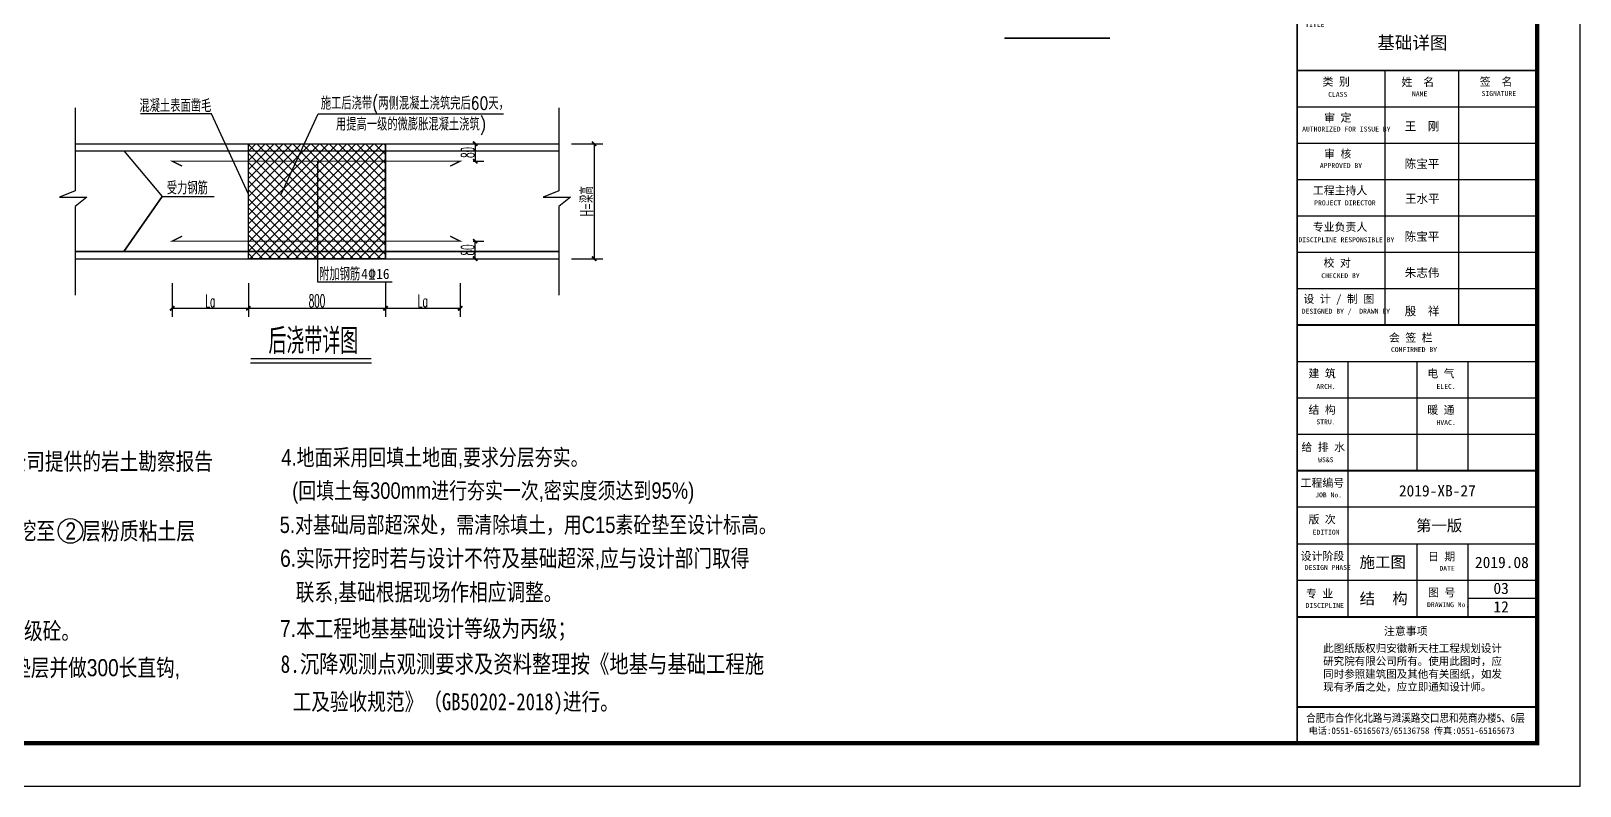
# Model space of a CAD drawing. Extents: x 37237700 to 37865026, y 138877 to 347670.
# Drawn here: x 37284087 to 37356500, y 138877 to 174165 of the extents above; entities that cross this region are included whole.
import ezdxf
from ezdxf.enums import TextEntityAlignment as Align

# ---------------------------------------------------------------- set-up
doc = ezdxf.new("R2010")
doc.units = 0
doc.header["$LTSCALE"] = 1000
doc.header["$MEASUREMENT"] = 0
doc.linetypes.add('30', pattern=[0])
doc.layers.get('0').update_dxf_attribs({"linetype": 'CONTINUOUS'})
doc.layers.get('DEFPOINTS').update_dxf_attribs({"linetype": 'CONTINUOUS'})
for name, color, linetype in [('46', 7, 'CONTINUOUS'), ('CYAN', 4, 'CONTINUOUS'), ('DIM', 3, 'CONTINUOUS'), ('killer_tk3.0000', 1, 'CONTINUOUS'), ('PUB_HZ', 7, 'CONTINUOUS'), ('PUB_TAB', 7, 'CONTINUOUS'), ('PUB_TEXT', 7, 'CONTINUOUS'), ('PUB_TITLE', 4, 'CONTINUOUS'), ('钢筋标注', 253, 'CONTINUOUS')]:
    doc.layers.add(name, color=color, linetype=linetype)
doc.styles.add('-ARIAL', font='arial.ttf', dxfattribs={"width": 0.8})
doc.styles.add('-宋体', font='', dxfattribs={"width": 0.8})
doc.styles.add('-黑体', font='simhei.ttf')
doc.styles.add('7MMCN', font='simplex.shx', dxfattribs={"width": 0.7, "height": 1680, "bigfont": 'hztxt.shx'})
doc.styles.add('ROMANS', font='simplex.shx', dxfattribs={"width": 0.5, "bigfont": 'fjktxt.shx'})
doc.styles.add('STYLE-黑体', font='simhei.ttf')
doc.styles.add('TQ', font='')
doc.styles.get('-宋体').set_extended_font_data('SimSun')
doc.styles.get('TQ').set_extended_font_data('SimSun')
doc.dimstyles.new('100$0', dxfattribs={"dimscale": 0.5, "dimtxt": 600, "dimasz": 200, "dimexe": 400, "dimexo": 600, "dimgap": 50, "dimtad": 1, "dimdec": 0, "dimdsep": 46, "dimtxsty": 'ROMANS', "dimblk": 'ARCHTICK', "dimcen": 0, "dimclrd": 3, "dimclre": 3, "dimclrt": 2, "dimadec": 0, "dimazin": 0, "dimtfac": 0.7, "dimtdec": 0, "dimtmove": 2, "dimatfit": 3, "dimldrblk": 'ARCHTICK', "dimfxl": 1, "dimtolj": 1, "dimtzin": 0, "dimarcsym": 0})

# ---------------------------------------------------------------- blocks, each defined once
blk = doc.blocks.new('_ArchTick')
at = {"color": 0, "linetype": 'ByBlock', "const_width": 0.4}
blk.add_lwpolyline([(-0.5, -0.5), (0.5, 0.5)], dxfattribs=at)
blk = doc.blocks.new('*D13')
at = {"layer": 'DEFPOINTS', "color": 0, "linetype": '30', "ltscale": 0.02}
for p in [(7292722, 6081813, 0), (7292722, 6079126, 0), (7293548, 6079126, 0)]:
    blk.add_point(p, dxfattribs=at)
at = {"layer": 'killer_tk3.0000', "color": 3, "linetype": '30', "lineweight": -2, "ltscale": 0.02}
for p, q in [((7293022, 6081813, 0), (7293748, 6081813, 0)), ((7293548, 6081813, 0), (7293548, 6079126, 0)), ((7293022, 6079126, 0), (7293748, 6079126, 0))]:
    blk.add_line(p, q, dxfattribs=at)
at = {"layer": 'killer_tk3.0000', "color": 3, "linetype": '30', "lineweight": -2, "ltscale": 0.02, "xscale": 100, "yscale": 100, "zscale": 100}
for p, rotation in [((7293548, 6081813, 0), 90), ((7293548, 6079126, 0), 270)]:
    blk.add_blockref('_ArchTick', p, dxfattribs=dict(at, rotation=rotation))
at = {"layer": 'killer_tk3.0000', "color": 2, "linetype": '30', "ltscale": 0.02, "insert": (7293373, 6080470, 0), "char_height": 300, "attachment_point": 5, "rotation": 90, "style": 'ROMANS'}
blk.add_mtext('\\A1;H=梁高', dxfattribs=at)
blk = doc.blocks.new('*D14')
at = {"layer": 'DEFPOINTS', "color": 0, "linetype": '30', "ltscale": 0.02}
for p in [(7290375, 6081813, 0), (7290417, 6081404, 0), (7290768, 6081404, 0)]:
    blk.add_point(p, dxfattribs=at)
at = {"layer": 'killer_tk3.0000', "color": 3, "linetype": '30', "lineweight": -2, "ltscale": 0.02}
for p, q in [((7290675, 6081813, 0), (7290968, 6081813, 0)), ((7290768, 6081813, 0), (7290768, 6081404, 0)), ((7290717, 6081404, 0), (7290968, 6081404, 0))]:
    blk.add_line(p, q, dxfattribs=at)
at = {"layer": 'killer_tk3.0000', "color": 3, "linetype": '30', "lineweight": -2, "ltscale": 0.02, "xscale": 100, "yscale": 100, "zscale": 100}
for p, rotation in [((7290768, 6081813, 0), 90), ((7290768, 6081404, 0), 270)]:
    blk.add_blockref('_ArchTick', p, dxfattribs=dict(at, rotation=rotation))
at = {"layer": 'killer_tk3.0000', "color": 2, "linetype": '30', "ltscale": 0.02, "insert": (7290593, 6081609, 0), "char_height": 300, "attachment_point": 5, "rotation": 90, "style": 'ROMANS'}
blk.add_mtext('\\A1;80', dxfattribs=at)
blk = doc.blocks.new('*D12')
at = {"layer": 'DEFPOINTS', "color": 0, "linetype": '30', "ltscale": 0.02}
for p in [(7290417, 6079535, 0), (7290768, 6079535, 0), (7290375, 6079126, 0)]:
    blk.add_point(p, dxfattribs=at)
at = {"layer": 'killer_tk3.0000', "color": 3, "linetype": '30', "lineweight": -2, "ltscale": 0.02}
for p, q in [((7290717, 6079535, 0), (7290968, 6079535, 0)), ((7290768, 6079126, 0), (7290768, 6079535, 0)), ((7290675, 6079126, 0), (7290968, 6079126, 0))]:
    blk.add_line(p, q, dxfattribs=at)
at = {"layer": 'killer_tk3.0000', "color": 3, "linetype": '30', "lineweight": -2, "ltscale": 0.02, "xscale": 100, "yscale": 100, "zscale": 100}
for p, rotation in [((7290768, 6079535, 0), 90), ((7290768, 6079126, 0), 270)]:
    blk.add_blockref('_ArchTick', p, dxfattribs=dict(at, rotation=rotation))
at = {"layer": 'killer_tk3.0000', "color": 2, "linetype": '30', "ltscale": 0.02, "insert": (7290593, 6079330, 0), "char_height": 300, "attachment_point": 5, "rotation": 90, "style": 'ROMANS'}
blk.add_mtext('\\A1;80', dxfattribs=at)
blk = doc.blocks.new('*D9')
at = {"layer": 'DEFPOINTS', "color": 0, "linetype": '30', "ltscale": 0.02}
for p in [(7283686, 6078857, 0), (7285466, 6078857, 0), (7285466, 6077966, 0)]:
    blk.add_point(p, dxfattribs=at)
at = {"layer": 'killer_tk3.0000', "color": 3, "linetype": '30', "lineweight": -2, "ltscale": 0.02}
for p, q in [((7283686, 6078557, 0), (7283686, 6077766, 0)), ((7285466, 6078557, 0), (7285466, 6077766, 0)), ((7283686, 6077966, 0), (7285466, 6077966, 0))]:
    blk.add_line(p, q, dxfattribs=at)
at = {"layer": 'killer_tk3.0000', "color": 3, "linetype": '30', "lineweight": -2, "ltscale": 0.02, "xscale": 100, "yscale": 100, "zscale": 100, "rotation": 180}
blk.add_blockref('_ArchTick', (7283686, 6077966, 0), dxfattribs=at)
at = {"layer": 'killer_tk3.0000', "color": 3, "linetype": '30', "lineweight": -2, "ltscale": 0.02, "xscale": 100, "yscale": 100, "zscale": 100}
blk.add_blockref('_ArchTick', (7285466, 6077966, 0), dxfattribs=at)
at = {"layer": 'killer_tk3.0000', "color": 2, "linetype": '30', "ltscale": 0.02, "insert": (7284576, 6078141, 0), "char_height": 300, "attachment_point": 5, "style": 'ROMANS'}
blk.add_mtext('\\A1;La', dxfattribs=at)
blk = doc.blocks.new('*D10')
at = {"layer": 'DEFPOINTS', "color": 0, "linetype": '30', "ltscale": 0.02}
for p in [(7285466, 6078857, 0), (7288671, 6078871, 0), (7288671, 6077966, 0)]:
    blk.add_point(p, dxfattribs=at)
at = {"layer": 'killer_tk3.0000', "color": 3, "linetype": '30', "lineweight": -2, "ltscale": 0.02}
for p, q in [((7285466, 6078557, 0), (7285466, 6077766, 0)), ((7288671, 6078571, 0), (7288671, 6077766, 0)), ((7285466, 6077966, 0), (7288671, 6077966, 0))]:
    blk.add_line(p, q, dxfattribs=at)
at = {"layer": 'killer_tk3.0000', "color": 3, "linetype": '30', "lineweight": -2, "ltscale": 0.02, "xscale": 100, "yscale": 100, "zscale": 100, "rotation": 180}
blk.add_blockref('_ArchTick', (7285466, 6077966, 0), dxfattribs=at)
at = {"layer": 'killer_tk3.0000', "color": 3, "linetype": '30', "lineweight": -2, "ltscale": 0.02, "xscale": 100, "yscale": 100, "zscale": 100}
blk.add_blockref('_ArchTick', (7288671, 6077966, 0), dxfattribs=at)
at = {"layer": 'killer_tk3.0000', "color": 2, "linetype": '30', "ltscale": 0.02, "insert": (7287069, 6078141, 0), "char_height": 300, "attachment_point": 5, "style": 'ROMANS'}
blk.add_mtext('\\A1;800', dxfattribs=at)
blk = doc.blocks.new('*D11')
at = {"layer": 'DEFPOINTS', "color": 0, "linetype": '30', "ltscale": 0.02}
for p in [(7288671, 6078871, 0), (7290417, 6078857, 0), (7290417, 6077966, 0)]:
    blk.add_point(p, dxfattribs=at)
at = {"layer": 'killer_tk3.0000', "color": 3, "linetype": '30', "lineweight": -2, "ltscale": 0.02}
for p, q in [((7288671, 6078571, 0), (7288671, 6077766, 0)), ((7290417, 6078557, 0), (7290417, 6077766, 0)), ((7288671, 6077966, 0), (7290417, 6077966, 0))]:
    blk.add_line(p, q, dxfattribs=at)
at = {"layer": 'killer_tk3.0000', "color": 3, "linetype": '30', "lineweight": -2, "ltscale": 0.02, "xscale": 100, "yscale": 100, "zscale": 100, "rotation": 180}
blk.add_blockref('_ArchTick', (7288671, 6077966, 0), dxfattribs=at)
at = {"layer": 'killer_tk3.0000', "color": 3, "linetype": '30', "lineweight": -2, "ltscale": 0.02, "xscale": 100, "yscale": 100, "zscale": 100}
blk.add_blockref('_ArchTick', (7290417, 6077966, 0), dxfattribs=at)
at = {"layer": 'killer_tk3.0000', "color": 2, "linetype": '30', "ltscale": 0.02, "insert": (7289544, 6078141, 0), "char_height": 300, "attachment_point": 5, "style": 'ROMANS'}
blk.add_mtext('\\A1;La', dxfattribs=at)
blk = doc.blocks.new('ly')
at = {"layer": 'PUB_TEXT', "insert": (-5884, 1715), "char_height": 212, "width": 5144.75, "attachment_point": 1, "style": 'TQ'}
blk.add_mtext('\\pt576;此图纸版权归安徽新天柱工程规划设计研究院有限公司所有。使用此图时，应同时参照建筑图及其他有关图纸，如发现有矛盾之处，应立即通知设计师。', dxfattribs=at)
blk = doc.blocks.new('tk0')
h = blk.add_hatch(color=256)
h.paths.add_polyline_path([(32852392, -1204546), (32853685, -1205603), (32853685, -1205878, 0.414214), (32853749, -1205942), (32854275, -1205942, 0.414214), (32854339, -1205878), (32854339, -1204280), (32854967, -1204280), (32854967, -1205875, 0.414214), (32855031, -1205939), (32855571, -1205939, 0.414214), (32855635, -1205875), (32855635, -1204280), (32857060, -1204280), (32856336, -1205302), (32856292, -1205302, 0.414214), (32856228, -1205366), (32856228, -1205892, 0.414214), (32856292, -1205956), (32857972, -1205956, 0.414214), (32858036, -1205892), (32858036, -1205362, 0.414214), (32857972, -1205298), (32857012, -1205298), (32857761, -1204270), (32857974, -1204270, 0.414214), (32858038, -1204206), (32858038, -1203685, 0.414214), (32857974, -1203621), (32853417, -1203621, 0.414214), (32853353, -1203685), (32853353, -1204218, 0.414214), (32853417, -1204282), (32853679, -1204282), (32853679, -1204939), (32852388, -1203885), (32852389, -1203708, 0.41489), (32852325, -1203644), (32851789, -1203644, 0.414214), (32851725, -1203708), (32851725, -1205882, 0.414214), (32851789, -1205946), (32852328, -1205946, 0.414214), (32852392, -1205882)])
h.paths.add_polyline_path([(32858400, -1205878, 0.414214), (32858464, -1205942), (32858999, -1205942, 0.414214), (32859063, -1205878), (32859063, -1203710, 0.414214), (32858999, -1203646), (32858464, -1203646, 0.414214), (32858400, -1203710)])
for p, q in [((32851725, -1205882), (32851725, -1203708)), ((32851789, -1203644), (32852325, -1203644)), ((32852389, -1203708), (32852388, -1203885)), ((32852388, -1203885), (32853679, -1204939)), ((32853353, -1204218), (32853353, -1203685)), ((32853417, -1203621), (32857974, -1203621)), ((32858038, -1203685), (32858038, -1204206)), ((32858400, -1205878), (32858400, -1203710)), ((32858464, -1203646), (32858999, -1203646)), ((32859063, -1203710), (32859063, -1205878)), ((32853685, -1205603), (32852392, -1204546)), ((32852392, -1204546), (32852392, -1205882)), ((32853679, -1204282), (32853417, -1204282)), ((32853679, -1204939), (32853679, -1204282)), ((32854967, -1204280), (32854339, -1204280)), ((32854339, -1204280), (32854339, -1205878)), ((32854967, -1205875), (32854967, -1204280)), ((32857060, -1204280), (32855635, -1204280)), ((32855635, -1204280), (32855635, -1205875)), ((32856336, -1205302), (32857060, -1204280)), ((32857761, -1204270), (32857012, -1205298)), ((32857974, -1204270), (32857761, -1204270)), ((32853685, -1205878), (32853685, -1205603)), ((32856228, -1205892), (32856228, -1205366)), ((32856292, -1205302), (32856336, -1205302)), ((32857012, -1205298), (32857972, -1205298)), ((32858036, -1205362), (32858036, -1205892)), ((32852328, -1205946), (32851789, -1205946)), ((32854275, -1205942), (32853749, -1205942)), ((32855571, -1205939), (32855031, -1205939)), ((32857972, -1205956), (32856292, -1205956)), ((32858999, -1205942), (32858464, -1205942))]:
    blk.add_line(p, q)
for centre, start, end in [((32851789, -1203708), 90, 180), ((32852325, -1203708), 359.86763, 90), ((32853417, -1203685), 90, 180), ((32853417, -1204218), 180, 270), ((32857974, -1203685), 0, 90), ((32857974, -1204206), 270, 0), ((32858464, -1203710), 90, 180), ((32858999, -1203710), 0, 90), ((32856292, -1205366), 90, 180), ((32857972, -1205362), 0, 90), ((32851789, -1205882), 180, 270), ((32852328, -1205882), 270, 0), ((32853749, -1205878), 180, 270), ((32854275, -1205878), 270, 0), ((32855031, -1205875), 180, 270), ((32855571, -1205875), 270, 0), ((32856292, -1205892), 180, 270), ((32857972, -1205892), 270, 0), ((32858464, -1205878), 180, 270), ((32858999, -1205878), 270, 0)]:
    blk.add_arc(centre, 64, start, end)
at = {"layer": 'PUB_TEXT'}
for p, q in [((32861287, -1201267), (32859815, -1201267)), ((32861287, -1201267), (32861287, -1202326)), ((32861287, -1281267), (32861287, -1280292)), ((32861292, -1281268), (32859731, -1281268))]:
    blk.add_line(p, q, dxfattribs=at)
at = {"layer": 'PUB_TITLE'}
for p, q in [((32861287, -1201267), (32850067, -1201267)), ((32854181, -1261723), (32854181, -1249823)), ((32857632, -1261723), (32857632, -1249823)), ((32850067, -1251523), (32861287, -1251523)), ((32850067, -1253223), (32861287, -1253223)), ((32850067, -1254923), (32861287, -1254923)), ((32850067, -1256623), (32861287, -1256623)), ((32850067, -1258323), (32861287, -1258323)), ((32850067, -1260023), (32861287, -1260023)), ((32850067, -1261723), (32861287, -1261723)), ((32850067, -1263423), (32861287, -1263423)), ((32852446, -1268523), (32852446, -1263423)), ((32855676, -1268523), (32855676, -1263423)), ((32858056, -1268523), (32858056, -1263423)), ((32850067, -1265123), (32861287, -1265123)), ((32850067, -1266823), (32861287, -1266823)), ((32852447, -1275368), (32852447, -1268523)), ((32850067, -1270223), (32861287, -1270223)), ((32850067, -1271946), (32861287, -1271946)), ((32855676, -1275368), (32855676, -1271946)), ((32858056, -1275368), (32858056, -1271946)), ((32850067, -1273646), (32861321, -1273646)), ((32861287, -1274507), (32858056, -1274507))]:
    blk.add_line(p, q, dxfattribs=at)
at = {"layer": 'PUB_TITLE', "lineweight": 40}
for p, q in [((32850062, -1220138), (32861282, -1220138)), ((32850067, -1268523), (32861287, -1268523)), ((32850067, -1279567), (32861287, -1279567))]:
    blk.add_line(p, q, dxfattribs=at)
for points, const_width in [([(32850067, -1201267), (32850067, -1281267)], 85), ([(32850067, -1211977), (32861287, -1211977)], 51), ([(32850067, -1217077), (32861287, -1217077)], 85), ([(32850067, -1220137), (32861287, -1220137)], 85), ([(32850067, -1230953), (32861287, -1230953)], 85), ([(32850067, -1238433), (32861287, -1238433)], 85), ([(32850067, -1241493), (32861287, -1241493)], 85), ([(32850067, -1244553), (32861287, -1244553)], 85), ([(32850067, -1246763), (32861287, -1246763)], 85), ([(32850067, -1249823), (32861287, -1249823)], 85), ([(32850067, -1261723), (32861287, -1261723)], 85), ([(32850067, -1275368), (32861232, -1275368)], 85)]:
    blk.add_lwpolyline(points, dxfattribs=dict(at, const_width=const_width))
at = {"layer": 'PUB_TITLE', "const_width": 85}
blk.add_lwpolyline([(32850067, -1268523), (32861287, -1268523)], dxfattribs=at)
at = {"layer": 'PUB_TEXT', "xscale": 1.700000002980232, "yscale": 1.700000002980232, "zscale": 1.700000002980232}
blk.add_blockref('ly', (32861287, -1279567), dxfattribs=at)
at = {"layer": '46', "linetype": 'Continuous', "style": '-黑体'}
for s, height, p in [('2019-XB-27 ', 528.65, (32854824, -1269734)), ('第一版', 528.7, (32855625, -1271359)), ('施工图', 528.7, (32852988, -1273068)), ('2019.08', 528.7, (32858381, -1273080)), ('结', 529, (32852988, -1274773)), ('构', 529, (32854517, -1274773))]:
    blk.add_text(s, height=height, dxfattribs=at).set_placement(p)
at = {"layer": 'PUB_TEXT', "style": 'TQ'}
for s, height, p in [('王  刚', 396, (32855098, -1252630)), ('陈宝平', 396, (32855098, -1254390)), ('王水平', 396, (32855110, -1256019)), ('陈宝平', 396, (32855098, -1257790)), ('朱志伟', 396, (32855098, -1259475)), ('殷  祥', 396, (32855098, -1261275)), (' 工程编号', 374, (32849973, -1269288)), ('      JOB No.', 229.5, (32849836, -1269778)), ('  版 次', 374, (32850089, -1270993)), ('     EDITION', 229.5, (32849896, -1271521)), (' 设计阶段', 374, (32849973, -1272709)), ('     DESIGN PHASE', 229.5, (32849526, -1273170)), ('日 期', 374, (32856186, -1272730)), ('         DATE', 229.5, (32855101, -1273208)), ('  专 业', 374, (32849973, -1274462)), ('图 号', 374, (32856186, -1274413)), ('     DISCIPLINE', 229.5, (32849562, -1274943)), ('     DRAWING No.', 229.5, (32855241, -1274909)), ('注意事项', 374, (32854126, -1276215)), ('电话:0551-65165673/65136758 传真:0551-65165673', 306, (32850607, -1280833))]:
    blk.add_text(s, height=height, dxfattribs=at).set_placement(p)
at = {"layer": 'PUB_TEXT', "style": 'TQ', "width": 0.85}
blk.add_text('合肥市合作化北路与濉溪路交口思和苑商办楼5、6层 ', height=374, dxfattribs=at).set_placement((32850490, -1280276))
at = {"layer": 'PUB_TEXT', "char_height": 425, "attachment_point": 1, "style": 'TQ'}
for s, insert in [('安徽新天柱工程规划设计研究院有限公司 ', (32850295, -1207742)), ('工程设计资质等级：乙级 ', (32851887, -1213629)), ('工程设计证书编号：A234011943 ', (32851887, -1214649))]:
    blk.add_mtext(s, dxfattribs=dict(at, insert=insert))
at = {"layer": 'PUB_TEXT', "attachment_point": 1, "style": 'TQ'}
for s, insert, char_height, width in [('ANHUI NEWTIANZHU INSTITUTE OF ARCHITECTURAL DESIGN Co.Ltd\\PEngineering design research institute', (32850492, -1208912), 229.5, 10514.71), ('合作设计单位', (32850326, -1217257), 374, 3498.52), ('CLIENT', (32850938, -1217903), 229.5, 4799.1), ('资质章位置', (32850304, -1220460), 374, 4250), ('GUALIFICATION', (32850593, -1221066), 229.5, 5361.8), ('注册章位置', (32850304, -1231147), 374, 3060), ('REGISTRY', (32851001, -1231763), 229.5, 4799.1), ('建设单位', (32850326, -1238613), 374, 2223.6), ('CLIENT', (32850938, -1239259), 229.5, 4799.1), ('工程名称', (32850323, -1241690), 374, 2223.6), ('PROJECT', (32850887, -1242340), 229.5, 4799.1), ('子项名称', (32850306, -1244736), 374, 2223.6), ('SUB-ITRM', (32850702, -1245348), 229.5, 4799.1), ('图名', (32850313, -1246965), 374, 2223.6), ('TITLE', (32850446, -1247564), 229.5, 4799.1), ('类 别', (32851257, -1250163), 374, 2223.6), ('姓  名', (32854946, -1250177), 374, 2324.97), ('签  名', (32858602, -1250163), 374, 2948.14), ('CLASS', (32851517, -1250828), 229.5, 4799.1), ('NAME', (32855436, -1250803), 229.5, 4799.1), ('SIGNATURE', (32858688, -1250788), 229.5, 4799.1), ('审 定', (32851331, -1251848), 374, 1610.68), ('AUTHORIZED FOR ISSUE BY', (32850303, -1252450), 229.5, 4799.1), ('APPROVED BY', (32851129, -1254157), 229.5, 4799.1), ('审 核', (32851328, -1253533), 374, 2855.71), ('工程主持人', (32850799, -1255246), 374, 3479.12), ('PROJECT DIRECTOR', (32850866, -1255899), 229.5, 4799.1), ('专业负责人', (32850797, -1256953), 374, 3323.07), ('DISCIPLINE RESPONSIBLE BY', (32850125, -1257623), 229.5, 4799.1), ('校 对', (32851305, -1258626), 374, 4012.28), ('CHECKED BY', (32851196, -1259301), 229.5, 4799.1), ('设 计 / 制 图', (32850359, -1260315), 374, 5153.93), ('DESIGNED BY /  DRAWN BY', (32850281, -1260962), 229.5, 4799.1), ('会 签 栏', (32854360, -1262126), 374, 4447.2), ('COMFIRMED BY', (32854453, -1262757), 229.5, 4799.1), ('建 筑', (32850598, -1263802), 374, 4012), ('电 气', (32856153, -1263802), 374, 4012), ('   ARCH.', (32850429, -1264477), 229.5, 4799.1), ('   ELEC.', (32856044, -1264477), 229.5, 4799.1), ('结 构', (32850598, -1265502), 374, 4012), ('暖 通', (32856153, -1265502), 374, 4012), ('   STRU.', (32850429, -1266133), 229.5, 4799.1), ('   HVAC.', (32856044, -1266163), 229.5, 4799.1), ('给 排 水', (32850268, -1267245), 374, 4447.2), ('   WS&S', (32850510, -1267906), 229.5, 4882.4)]:
    blk.add_mtext(s, dxfattribs=dict(at, insert=insert, char_height=char_height, width=width))
blk = doc.blocks.new('1')
at = {"layer": 'killer_tk3.0000', "linetype": '30', "ltscale": 0.02}
h = blk.add_hatch(dxfattribs=at)
h.set_pattern_fill('ANSI37', color=3, scale=1200, style=0)
h.set_pattern_definition([(45, (7318610.78, 5648044.38), (-106.066017, 106.066017), []), (135, (7318610.78, 5648044.38), (-106.066017, -106.066017), [])])
h.paths.add_polyline_path([(7285465.8, 6081813.1), (7288671.4, 6081813.1), (7288671.4, 6079126), (7285465.8, 6079126)])
at = {"layer": 'DIM'}
blk.add_line((7285518.8, 6076694.1, 0), (7288342.7, 6076694.1, 0), dxfattribs=at)
at = {"layer": 'DIM', "const_width": 32.4, "elevation": 0}
blk.add_lwpolyline([(7285518.8, 6076791.3), (7288342.7, 6076791.3)], dxfattribs=at)
at = {"layer": 'killer_tk3.0000', "color": 0, "linetype": '30', "ltscale": 0.02}
for p, q in [((7281417.4, 6082652.5, 0), (7281417.4, 6080708.9, 0)), ((7292723.6, 6082652.5, 0), (7292723.6, 6080708.9, 0)), ((7281417.4, 6081813.1, 0), (7292721.7, 6081813.1, 0)), ((7281417.4, 6081642.8, 0), (7292721.7, 6081642.8, 0)), ((7281417.4, 6080708.9, 0), (7281049.8, 6080563.8, 0)), ((7281049.8, 6080563.8, 0), (7281692.5, 6080563.8, 0)), ((7281692.5, 6080563.8, 0), (7281415.5, 6080342.2, 0)), ((7292723.6, 6080708.9, 0), (7292355.9, 6080563.8, 0)), ((7292355.9, 6080563.8, 0), (7292998.7, 6080563.8, 0)), ((7292998.7, 6080563.8, 0), (7292721.7, 6080342.2, 0)), ((7281415.5, 6080342.2, 0), (7281415.5, 6078275.1, 0)), ((7292721.7, 6080342.2, 0), (7292721.7, 6078275.1, 0)), ((7281415.5, 6079296.3, 0), (7292721.7, 6079296.3, 0)), ((7281415.5, 6079126, 0), (7292721.7, 6079126, 0))]:
    blk.add_line(p, q, dxfattribs=at)
at = {"layer": 'killer_tk3.0000', "color": 3, "linetype": '30', "ltscale": 0.02}
for p, q in [((7284602.2, 6082509, 0), (7282945.8, 6082509, 0)), ((7285465.8, 6080634, 0), (7284602.2, 6082509, 0)), ((7286233.4, 6080634, 0), (7287097, 6082509, 0)), ((7287097, 6082509, 0), (7291428.2, 6082509, 0)), ((7282555.6, 6081642.8, 0), (7283451.7, 6080579.5, 0)), ((7285465.8, 6079126, 0), (7285465.8, 6081813.1, 0)), ((7288671.4, 6079126, 0), (7288671.4, 6081813.1, 0)), ((7287079.7, 6081404.2, 0), (7287079.7, 6078584, 0)), ((7283451.7, 6080579.5, 0), (7282555.6, 6079296.3, 0)), ((7282555.6, 6079296.3, 0), (7283451.7, 6080579.5, 0)), ((7283451.7, 6080579.5, 0), (7284664.5, 6080579.5, 0)), ((7287079.7, 6078584, 0), (7288826.1, 6078584, 0))]:
    blk.add_line(p, q, dxfattribs=at)
at = {"layer": 'killer_tk3.0000', "color": 0, "linetype": '30', "ltscale": 0.02, "const_width": 30, "elevation": 0}
for points in [[(7281417.4, 6081642.8), (7292721.7, 6081642.8)], [(7292721.7, 6079296.3), (7281415.5, 6079296.3)]]:
    blk.add_lwpolyline(points, dxfattribs=at)
at = {"layer": 'killer_tk3.0000', "color": 3, "linetype": '30', "ltscale": 0.02, "elevation": 0}
blk.add_lwpolyline([(7285465.8, 6081813.1), (7288671.4, 6081813.1), (7288671.4, 6079126), (7285465.8, 6079126)], close=True, dxfattribs=at)
at = {"layer": 'killer_tk3.0000', "color": 1, "linetype": '30', "ltscale": 0.02, "const_width": 30, "elevation": 0}
for points in [[(7290416.6, 6081404.2), (7283685.7, 6081404.2), (7283918.3, 6081287.8)], [(7283685.7, 6081404.2), (7290416.6, 6081404.2), (7290184, 6081287.8)], [(7290416.6, 6079534.9), (7283685.7, 6079534.9), (7283918.3, 6079651.3)], [(7283685.7, 6079534.9), (7290416.6, 6079534.9), (7290184, 6079651.3)]]:
    blk.add_lwpolyline(points, dxfattribs=at)
at = {"layer": 'DIM', "style": '7MMCN'}
for s, height, width, p in [('混凝土表面凿毛', 300, 0.8, (7282919.3, 6082550.7, 0)), ('施工后浇带(两侧混凝土浇筑完后60天，', 300, 0.8, (7287159.3, 6082609.9, 0)), ('用提高一级的微膨胀混凝土浇筑)', 300, 0.8, (7287514.4, 6082118.3, 0)), ('受力钢筋', 300, 0.8, (7283559.6, 6080627.6, 0)), ('附加钢筋', 300, 0.8, (7287119.5, 6078617.3, 0)), ('后浇带详图', 600, 0.7, (7285935.2, 6076900.4, 0))]:
    blk.add_text(s, height=height, dxfattribs=dict(at, width=width)).set_placement(p)
at = {"layer": '钢筋标注', "width": 0.951432}
blk.add_text('4%%13216', height=240, dxfattribs=at).set_placement((7288103.7, 6078650.7, 0))
at = {"layer": 'killer_tk3.0000', "color": 3, "linetype": '30', "ltscale": 0.02}
for base, p1, p2, angle, text, picture, middle in [((7290767.6, 6081404.2, 0), (7290374.9, 6081813.1, 0), (7290416.6, 6081404.2, 0), 90, '80', '*D14', (7290592.6, 6081608.6, 0)), ((7293548, 6079126, 0), (7292721.7, 6081813.1, 0), (7292721.7, 6079126, 0), 90, 'H=梁高', '*D13', (7293373, 6080469.5, 0)), ((7290767.6, 6079534.9, 0), (7290374.9, 6079126, 0), (7290416.6, 6079534.9, 0), 270, '80', '*D12', (7290592.6, 6079330.4, 0))]:
    dim = blk.add_linear_dim(base=base, p1=p1, p2=p2, angle=angle, text=text, dimstyle='100$0', dxfattribs=at)
    dim.commit()
    dim.dimension.update_dxf_attribs({"geometry": picture, "text_midpoint": middle})
for base, p1, p2, text, picture, middle in [((7285465.8, 6077966.1, 0), (7283685.7, 6078856.5, 0), (7285465.8, 6078856.5, 0), 'La', '*D9', (7284575.7, 6078141.1, 0)), ((7288671.4, 6077966.1, 0), (7285465.8, 6078856.5, 0), (7288671.4, 6078871.4, 0), '800', '*D10', (7287068.6, 6078141.1, 0)), ((7290416.6, 6077966.1, 0), (7288671.4, 6078871.4, 0), (7290416.6, 6078856.5, 0), 'La', '*D11', (7289544, 6078141.1, 0))]:
    dim = blk.add_linear_dim(base=base, p1=p1, p2=p2, text=text, dimstyle='100$0', dxfattribs=at)
    dim.commit()
    dim.dimension.update_dxf_attribs({"geometry": picture, "text_midpoint": middle})

msp = doc.modelspace()

# ---------------------------------------------------------------- linework, layer by layer
msp.add_line((37329603.6, 173833), (37333935.4, 173833))
msp.add_circle((37285931.1, 150799.8), 576.9)
at = {"layer": 'CYAN', "const_width": 83.3}
msp.add_lwpolyline([(37329603.6, 173833), (37334524.1, 173833)], dxfattribs=at)
at = {"layer": 'PUB_TITLE'}
msp.add_lwpolyline([(37237700.2, 138877.2), (37356500.2, 138877.2), (37356500.2, 222877.2), (37237700.2, 222877.2)], close=True, dxfattribs=at)
at = {"layer": 'PUB_TITLE', "const_width": 200}
msp.add_lwpolyline([(37242700.2, 140877.2), (37354500.2, 140877.2), (37354500.2, 220877.2), (37242700.2, 220877.2)], close=True, dxfattribs=at)

# ---------------------------------------------------------------- block references
msp.add_blockref('tk0', (4493208.5, 1422145))
at = {"xscale": 2, "yscale": 2, "zscale": 2}
msp.add_blockref('1', (22723317.1, -11994728.5, 0), dxfattribs=at)

# ---------------------------------------------------------------- texts
at = {"layer": '46', "linetype": 'Continuous', "style": '-黑体'}
for s, p in [('03', (37352453, 147852)), ('12', (37352453, 146987.2))]:
    msp.add_text(s, height=528.65, dxfattribs=at).set_placement(p)
at = {"layer": 'PUB_HZ', "style": '-ARIAL', "width": 0.8}
for s, height, p in [(' 1.根据冶金工业部华东勘察基础工程总公司提供的岩土勘察报告', 799.817, (37268035.7, 153644.6)), ('4.地面采用回填土地面,要求分层夯实。', 767.824, (37295791, 153854.3)), ('(回填土每300mm进行夯实一次,密实度须达到95%)', 767.824, (37296298.9, 152299.7)), (' 5.对基础局部超深处，需清除填土，用C15素砼垫至设计标高。', 767.824, (37295475.2, 150703.1)), ('为%%P0.00下1.5~3.5m.基槽开挖至     层粉质粘土层', 807.896, (37272756, 150390.8)), ('2', 807.9, (37285694.6, 150390.8)), ('6.实际开挖时若与设计不符及基础超深,应与设计部门取得', 799.817, (37295733.4, 149123.4)), ('联系,基础根据现场作相应调整。', 799.817, (37296462.8, 147538.9)), ('基底100厚C15素砼垫层,基础均为C25级砼。', 799.817, (37269142.5, 145728)), ('7.本工程地基基础设计等级为丙级；', 799.817, (37295733.4, 145836.9)), ('3. 砼柱断面尺寸见详图，柱子插筋伸至垫层并做300长直钩,', 799.817, (37268247.4, 144007.8))]:
    msp.add_text(s, height=height, dxfattribs=at).set_placement(p)
at = {"layer": 'PUB_TAB', "lineweight": -3, "style": 'STYLE-黑体', "width": 1.000119}
msp.add_text('基础详图', height=600, dxfattribs=at).set_placement((37348663.6, 173629.4), align=Align.MIDDLE)
at = {"layer": 'PUB_TEXT', "style": '-宋体', "width": 0.8}
for s, height, p in [('8.沉降观测点观测要求及资料整理按《地基与基础工程施', 828.694, (37295754.9, 144167.7)), ('工及验收规范》（GB50202-2018)进行。', 799.281, (37296319.3, 142418.2))]:
    msp.add_text(s, height=height, dxfattribs=at).set_placement(p)

doc.saveas('drawing.dxf')
